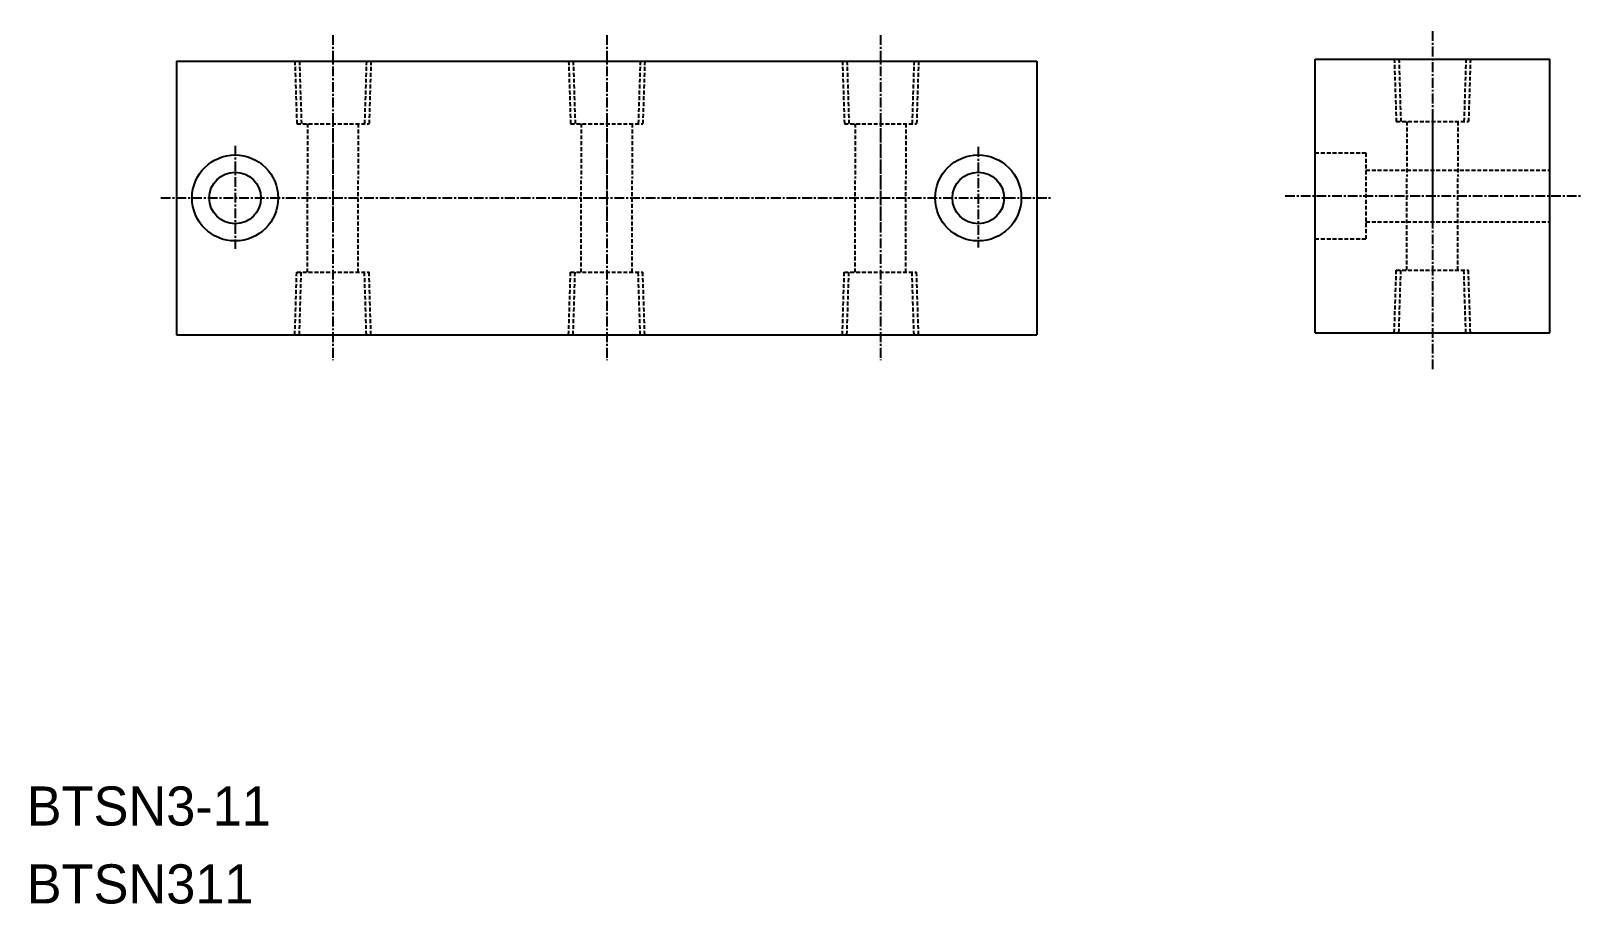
# Model space of a CAD drawing. Extents: x 1594 to 1793, y 4126 to 4238.
import ezdxf

# ---------------------------------------------------------------- set-up
doc = ezdxf.new("R2010")
doc.units = 0
doc.linetypes.add('CENTER', pattern=[2, 1.25, -0.25, 0.25, -0.25])
doc.linetypes.add('DASHED', pattern=[0.75, 0.5, -0.25])
doc.layers.get('0').update_dxf_attribs({"linetype": 'CONTINUOUS'})
doc.layers.add('CENTER', color=1, linetype='CENTER')

msp = doc.modelspace()

# ---------------------------------------------------------------- linework, layer by layer
at = {"color": 7, "linetype": 'CONTINUOUS'}
for p, q in [((1613.01, 4234.26), (1723.01, 4234.26)), ((1613.01, 4234.26), (1613.01, 4199.26)), ((1723.01, 4234.26), (1723.01, 4199.26)), ((1758.57, 4234.52), (1788.57, 4234.52)), ((1758.57, 4199.52), (1758.57, 4234.52)), ((1788.57, 4199.52), (1788.57, 4234.52)), ((1613.01, 4199.26), (1723.01, 4199.26)), ((1758.57, 4199.52), (1788.57, 4199.52)), ((1758.57, 4199.52), (1788.57, 4199.52))]:
    msp.add_line(p, q, dxfattribs=at)
at = {"color": 3, "linetype": 'DASHED'}
for p, q in [((1628.15, 4234.26), (1628.4, 4226.26)), ((1628.73, 4234.26), (1628.98, 4226.26)), ((1637.3, 4234.26), (1637.05, 4226.26)), ((1637.88, 4234.26), (1637.63, 4226.26)), ((1663.15, 4234.26), (1663.4, 4226.26)), ((1663.73, 4234.26), (1663.98, 4226.26)), ((1672.3, 4234.26), (1672.05, 4226.26)), ((1672.88, 4234.26), (1672.63, 4226.26)), ((1698.15, 4234.26), (1698.4, 4226.26)), ((1698.73, 4234.26), (1698.98, 4226.26)), ((1707.3, 4234.26), (1707.05, 4226.26)), ((1707.88, 4234.26), (1707.63, 4226.26)), ((1768.7, 4234.52), (1768.95, 4226.52)), ((1769.29, 4234.52), (1769.53, 4226.52)), ((1777.85, 4234.52), (1777.61, 4226.52)), ((1778.43, 4234.52), (1778.19, 4226.52)), ((1628.4, 4226.26), (1637.63, 4226.26)), ((1629.76, 4226.26), (1629.76, 4219.26)), ((1636.26, 4226.26), (1636.26, 4219.26)), ((1663.4, 4226.26), (1672.63, 4226.26)), ((1664.76, 4226.26), (1664.76, 4219.26)), ((1671.26, 4226.26), (1671.26, 4219.26)), ((1698.4, 4226.26), (1707.63, 4226.26)), ((1699.76, 4226.26), (1699.76, 4219.26)), ((1706.26, 4226.26), (1706.26, 4219.26)), ((1768.96, 4226.52), (1778.18, 4226.52)), ((1770.32, 4226.52), (1770.32, 4219.52)), ((1776.82, 4226.52), (1776.82, 4219.52)), ((1758.57, 4222.52), (1765.07, 4222.52)), ((1765.07, 4222.52), (1765.07, 4211.52)), ((1629.76, 4207.26), (1629.76, 4219.26)), ((1636.26, 4207.26), (1636.26, 4219.26)), ((1664.76, 4207.26), (1664.76, 4219.26)), ((1671.26, 4207.26), (1671.26, 4219.26)), ((1699.76, 4207.26), (1699.76, 4219.26)), ((1706.26, 4207.26), (1706.26, 4219.26)), ((1765.07, 4220.32), (1788.57, 4220.32)), ((1770.32, 4207.52), (1770.32, 4219.52)), ((1776.82, 4207.52), (1776.82, 4219.52)), ((1765.07, 4213.72), (1788.57, 4213.72)), ((1758.57, 4211.52), (1765.07, 4211.52)), ((1628.15, 4199.26), (1628.39, 4207.26)), ((1628.4, 4207.26), (1637.63, 4207.26)), ((1628.73, 4199.26), (1628.97, 4207.26)), ((1637.3, 4199.26), (1637.05, 4207.26)), ((1637.88, 4199.26), (1637.63, 4207.26)), ((1663.15, 4199.26), (1663.39, 4207.26)), ((1663.4, 4207.26), (1672.63, 4207.26)), ((1663.73, 4199.26), (1663.97, 4207.26)), ((1672.3, 4199.26), (1672.05, 4207.26)), ((1672.88, 4199.26), (1672.63, 4207.26)), ((1698.15, 4199.26), (1698.39, 4207.26)), ((1698.4, 4207.26), (1707.63, 4207.26)), ((1698.73, 4199.26), (1698.97, 4207.26)), ((1707.3, 4199.26), (1707.05, 4207.26)), ((1707.88, 4199.26), (1707.63, 4207.26)), ((1768.7, 4199.52), (1768.96, 4207.52)), ((1768.96, 4207.52), (1778.18, 4207.52)), ((1769.29, 4199.52), (1769.54, 4207.52)), ((1777.85, 4199.52), (1777.6, 4207.52)), ((1778.43, 4199.52), (1778.18, 4207.52))]:
    msp.add_line(p, q, dxfattribs=at)
for p, q in [((1640.51, 4234.26), (1640.51, 4234.26)), ((1668.01, 4234.52), (1668.01, 4234.52))]:
    msp.add_line(p, q)
at = {"color": 7, "linetype": 'CONTINUOUS'}
for centre, radius in [((1620.51, 4216.76), 5.5), ((1715.51, 4216.76), 5.5), ((1620.51, 4216.76), 3.3), ((1715.51, 4216.76), 3.3)]:
    msp.add_circle(centre, radius, dxfattribs=at)
at = {"layer": 'CENTER', "color": 1, "linetype": 'CENTER'}
for p, q in [((1633.01, 4237.59), (1633.01, 4196)), ((1668.01, 4237.59), (1668.01, 4196)), ((1703.01, 4237.59), (1703.01, 4196)), ((1773.57, 4238.11), (1773.57, 4194.65)), ((1633.01, 4227.17), (1633.01, 4212.94)), ((1668.01, 4227.17), (1668.01, 4212.94)), ((1703.01, 4227.17), (1703.01, 4212.94)), ((1773.57, 4227.17), (1773.57, 4213.2)), ((1620.51, 4223.43), (1620.51, 4210.26)), ((1715.51, 4223.28), (1715.51, 4210.41)), ((1611.01, 4216.76), (1725.01, 4216.76)), ((1754.74, 4217.02), (1792.57, 4217.02))]:
    msp.add_line(p, q, dxfattribs=at)

# ---------------------------------------------------------------- texts
at = {"color": 7, "linetype": 'CONTINUOUS'}
for s, p in [('BTSN3-11', (1593.87, 4136.51)), ('BTSN311', (1593.87, 4126.55))]:
    msp.add_text(s, height=5, dxfattribs=at).set_placement(p)

doc.saveas('drawing.dxf')
